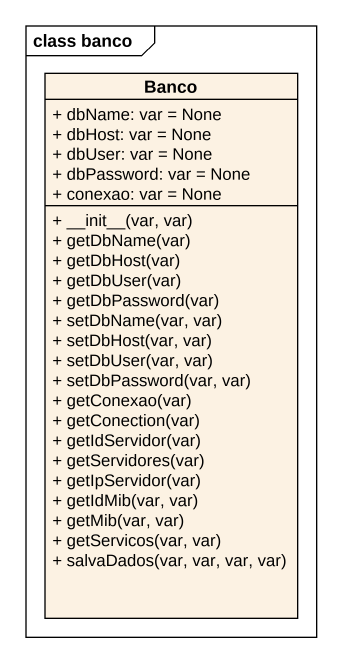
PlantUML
@startuml
mainframe class banco
hide circle
hide empty members
skinparam classAttributeIconSize 0
class Banco {
  + dbName: var = None
  + dbHost: var = None
  + dbUser: var = None
  + dbPassword: var = None
  + conexao: var = None
  + ~__init~__(var, var)
  + getDbName(var)
  + getDbHost(var)
  + getDbUser(var)
  + getDbPassword(var)
  + setDbName(var, var)
  + setDbHost(var, var)
  + setDbUser(var, var)
  + setDbPassword(var, var)
  + getConexao(var)
  + getConection(var)
  + getIdServidor(var)
  + getServidores(var)
  + getIpServidor(var)
  + getIdMib(var, var)
  + getMib(var, var)
  + getServicos(var, var)
  + salvaDados(var, var, var, var)
}
@enduml
